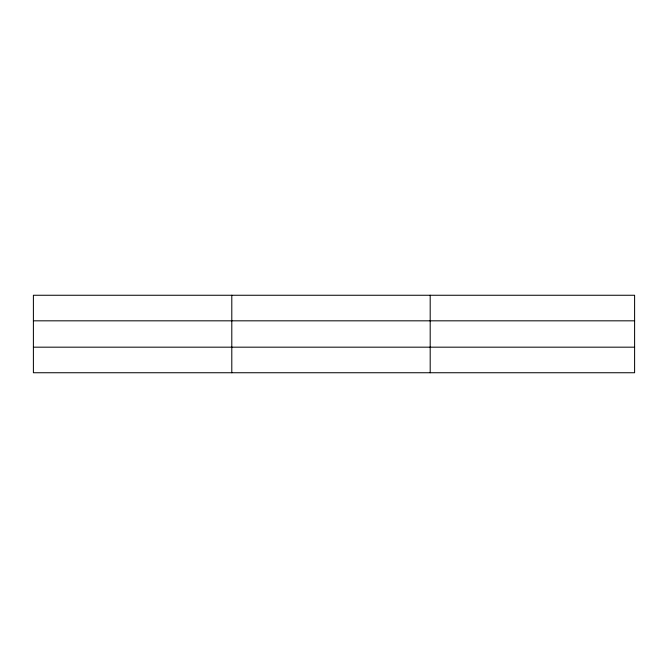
<?xml version="1.0" encoding="UTF-8"?>
<svg xmlns="http://www.w3.org/2000/svg" width="668" height="668" viewBox="0 0 668 668"><rect width="100%" height="100%" fill="white"/><g stroke="black" fill="none" stroke-linecap="round" stroke-linejoin="round"><path stroke-width="1" d="M231.796 295.256L231.796 372.744M430.192 295.256L430.192 372.744M634.6 320.824L634.6 295.256L33.4 295.256L33.4 372.744L634.6 372.744L634.6 320.824L33.4 320.824M33.4 347.176L634.6 347.176"/></g></svg>
